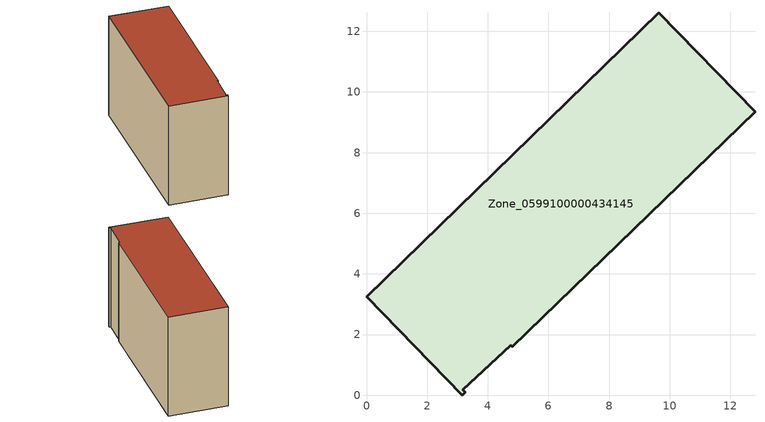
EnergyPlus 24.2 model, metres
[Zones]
Zone_0599100000434145
 floor ground (C_G): 4.75,1.65 3.17,0.18 3.25,0.1 3.15,0 0,3.25 9.64,12.61 12.81,9.34 4.8,1.59 z0
 wall outside (C_F): 9.64,12.61 0,3.25 3.15,0 3.25,0.1 3.17,0.18 4.75,1.65 4.8,1.59 12.81,9.34 9.64,12.61 z0:8.26
 roof outside (C_R): 4.75,1.65 4.8,1.59 12.81,9.34 9.64,12.61 0,3.25 3.15,0 3.25,0.1 3.17,0.18 z8.26
[BUILDING]
Pand.0599100000434145: North Axis=0; Terrain=City; Loads Convergence Tolerance Value=0.04; Temperature Convergence Tolerance Value=0.4; Solar Distribution=FullExterior; Maximum Number of Warmup Days=25; Minimum Number of Warmup Days=1
[Site:Location]
Rotterdam.The.Hague.AP_ZH_NLD Design_Conditions: Latitude=51.96; Longitude=4.45; Time Zone=1; Elevation=-4.5
[SITE:GROUNDTEMPERATURE:BUILDINGSURFACE]
18, 18, 18, 18, 18, 18, 18, 18, 18, 18, 18, 18
[MATERIAL] Thermal Absorptance=0.9; Solar Absorptance=0.7; Visible Absorptance=0.7
Name | Roughness | Thickness | Conductivity | Density | Specific Heat
G.TI.2006-2014 | MediumSmooth | 0.15 | 0.06 | 540 | 1210
F.TI.2006-2014 | Rough | 0.3 | 0.12 | 1920 | 840
R.TI.2006-2014 | MediumRough | 0.2 | 0.08 | 1500 | 1000
[CONSTRUCTION]
C_G: G.TI.2006-2014
C_F: F.TI.2006-2014
C_R: R.TI.2006-2014
[ZONE]
Zone_0599100000434145: Type=1; Multiplier=1; Ceiling Height=Autocalculate; Volume=Autocalculate; Floor Area=autocalculate; Part of Total Floor Area=Yes
[ZONEINFILTRATION:DESIGNFLOWRATE]
Infil_Zone_0599100000434145: Zone or ZoneList or Space or SpaceList=Zone_0599100000434145; Schedule=AlwaysOn; Design Flow Rate Calculation Method=Flow/Area; Flow Rate per Floor Area=0.0015; Constant Term Coefficient=1; Temperature Term Coefficient=0; Velocity Term Coefficient=0; Velocity Squared Term Coefficient=0
[HVACTEMPLATE:ZONE:IDEALLOADSAIRSYSTEM]
Zone_0599100000434145: Maximum Heating Supply Air Temperature=50; Minimum Cooling Supply Air Temperature=13; Maximum Heating Supply Air Humidity Ratio=0.0156; Minimum Cooling Supply Air Humidity Ratio=0.0077; Heating Limit=NoLimit; Cooling Limit=NoLimit; Dehumidification Control Type=ConstantSensibleHeatRatio; Cooling Sensible Heat Ratio=0.7; Dehumidification Setpoint=60; Humidification Control Type=None; Humidification Setpoint=30; Outdoor Air Method=None; Outdoor Air Flow Rate per Person=0.00944; Outdoor Air Flow Rate per Zone Floor Area=0; Outdoor Air Flow Rate per Zone=0; Demand Controlled Ventilation Type=None; Outdoor Air Economizer Type=NoEconomizer; Heat Recovery Type=None; Sensible Heat Recovery Effectiveness=0.7; Latent Heat Recovery Effectiveness=0.65
[ZONECONTROL:THERMOSTAT]
ThermostatControl_Zone_0599100000434145: Zone or ZoneList=Zone_0599100000434145; Control Type Schedule=DualSetpointControlType; Control 1=Thermostat_Zone_0599100000434145; Temperature Difference Between Cutout And Setpoint=0
[THERMOSTATSETPOINT:DUALSETPOINT]
Thermostat_Zone_0599100000434145: Heating Setpoint Temperature Schedule=HeatingSetpoint_Zone_0599100000434145; Cooling Setpoint Temperature Schedule=CoolingSetpoint_Zone_0599100000434145
[SCHEDULE:COMPACT]
HeatingSetpoint_Zone_0599100000434145: Through: 12/31, For: AllDays, Until: 24:00, 21
CoolingSetpoint_Zone_0599100000434145: Through: 12/31, For: AllDays, Until: 24:00, 24
DualSetpointControlType: Through: 12/31, For: AllDays, Until: 24:00, 4
AlwaysOn: Through: 12/31, For: AllDays, Until: 24:00, 1
